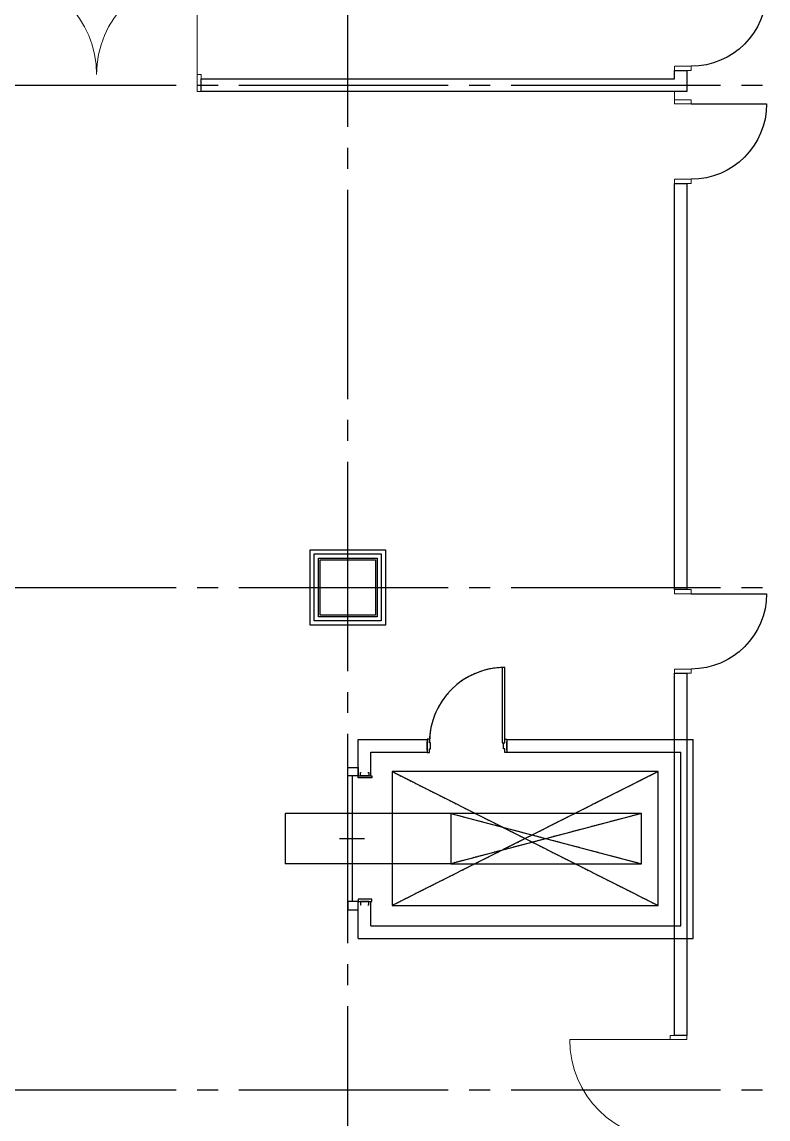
# Model space of a CAD drawing. Header units: millimetres. Extents: x -48783 to 30095, y 6477 to 24477.
# Drawn here: x 23011 to 23902, y 13315 to 14625 of the extents above; entities that cross this region are included whole.
import ezdxf

# ---------------------------------------------------------------- set-up
doc = ezdxf.new("R2010")
doc.units = ezdxf.units.MM
doc.header["$LTSCALE"] = 100
doc.linetypes.add('X-N-FAB-L20$0$COL-CEN-LIN', pattern=[3.25, 2.5, -0.25, 0.25, -0.25])
doc.linetypes.add('X-N-FAB-L20$0$HIDDENK1', pattern=[0.334, 0.167, -0.167])
for name, color, linetype in [('0-XREF', 7, 'Continuous'), ('X-N-FAB-L20$0$08', 8, 'Continuous'), ('X-N-FAB-L20$0$200K新增範圍', 8, 'Continuous'), ('X-N-FAB-L20$0$BLOCK', 8, 'Continuous'), ('X-N-FAB-L20$0$CCL', 8, 'X-N-FAB-L20$0$COL-CEN-LIN'), ('X-N-FAB-L20$0$COL', 8, 'Continuous'), ('X-N-FAB-L20$0$COL-S', 8, 'Continuous')]:
    doc.layers.add(name, color=color, linetype=linetype)

# ---------------------------------------------------------------- blocks, each defined once
blk = doc.blocks.new('X-N-FAB-L20$0$X-NFAB-UPS_L10$0$A$C65aec59f')
at = {"lineweight": 0}
for p, q in [((0, 1200), (-1200, 1200)), ((0, 1250), (20, 1250)), ((0, 1250), (0, 1200)), ((200, 1250), (0, 1250)), ((0, 1250), (20, 1250)), ((0, 1250), (20, 1250)), ((0, 1200), (200, 1200)), ((20, 1250), (180, 1250)), ((20, 1250), (180, 1250)), ((20, 1250), (180, 1250)), ((180, 1250), (200, 1250)), ((180, 1250), (200, 1250)), ((180, 1250), (200, 1250)), ((200, 1200), (200, 1250)), ((0, -1200), (-1200, -1200)), ((200, -1200), (0, -1200)), ((0, -1200), (0, -1250)), ((0, -1250), (20, -1250)), ((0, -1250), (200, -1250)), ((0, -1250), (20, -1250)), ((0, -1250), (20, -1250)), ((20, -1250), (180, -1250)), ((20, -1250), (180, -1250)), ((20, -1250), (180, -1250)), ((180, -1250), (200, -1250)), ((180, -1250), (200, -1250)), ((180, -1250), (200, -1250)), ((200, -1250), (200, -1200))]:
    blk.add_line(p, q, dxfattribs=at)
for centre, major_axis in [((0, 1200), (-849, 849)), ((0, -1200), (849, 849))]:
    blk.add_ellipse(centre, major_axis=major_axis, ratio=1, start_param=0.785398, end_param=2.356194, dxfattribs=at)
blk = doc.blocks.new('X-N-FAB-L20$0$X-NFAB-UPS_L10$0$A$C01469983')
at = {"lineweight": 0}
for p, q in [((-180, 0), (-200, 0)), ((-200, 0), (-200, -50)), ((0, 0), (-200, 0)), ((-180, 0), (-200, 0)), ((-180, 0), (-200, 0)), ((-20, 0), (-180, 0)), ((-20, 0), (-180, 0)), ((-20, 0), (-180, 0)), ((0, 0), (-20, 0)), ((0, 0), (-20, 0)), ((0, 0), (-20, 0)), ((0, -50), (0, 0)), ((-200, -50), (0, -50)), ((0, -950), (-200, -950)), ((-200, -950), (-200, -1000)), ((-180, -1000), (-200, -1000)), ((-200, -1000), (0, -1000)), ((-180, -1000), (-200, -1000)), ((-180, -1000), (-200, -1000)), ((-20, -1000), (-180, -1000)), ((-20, -1000), (-180, -1000)), ((-20, -1000), (-180, -1000)), ((0, -1000), (-20, -1000)), ((0, -1000), (-20, -1000)), ((0, -1000), (-20, -1000)), ((0, -1000), (0, -950))]:
    blk.add_line(p, q, dxfattribs=at)
blk.add_line((-200, -50), (-1100, -50))
at = {"lineweight": 0, "flags": 128}
blk.add_lwpolyline([(0, 0), (0, 100)], dxfattribs=at)
blk.add_arc((-200, -50), 900, 180, 270)
blk = doc.blocks.new('X-N-FAB-L20$0$A$C0e4649b7')
at = {"linetype": 'X-N-FAB-L20$0$HIDDENK1'}
for p, q in [((9275, 23208), (9275, 23641)), ((9275, 23641), (10099, 23641)), ((10099, 23516), (10099, 23616)), ((11049, 23641), (13275, 23641)), ((11049, 23516), (11049, 23616)), ((13275, 21266), (13275, 23641)), ((9425, 23208), (9425, 23491)), ((9425, 23491), (10099, 23491)), ((11049, 23491), (13125, 23491)), ((13125, 21416), (13125, 23491)), ((9200, 23208), (9200, 21708)), ((9275, 23208), (9425, 23208)), ((9680, 23258), (12857, 21658)), ((12857, 23258), (9680, 21658)), ((8401, 22758), (8401, 22158)), ((10381, 22758), (8401, 22758)), ((12657, 22758), (10381, 22158)), ((10381, 22758), (12657, 22158)), ((9050, 22458), (9350, 22458)), ((10381, 22158), (8401, 22158)), ((9275, 21266), (9275, 21708)), ((9275, 21708), (9425, 21708)), ((9425, 21416), (9425, 21708)), ((9425, 21416), (13125, 21416)), ((9275, 21266), (13275, 21266))]:
    blk.add_line(p, q, dxfattribs=at)
for points in [[(7400, 31533), (13050, 31533), (13050, 31633), (13200, 31633), (13200, 31383), (7400, 31383)], [(13050, 30283), (13200, 30283), (13200, 25433), (13050, 25433)], [(13050, 24433), (13200, 24433), (13200, 20108), (13050, 20108)]]:
    blk.add_lwpolyline(points, close=True)
for points in [[(11024, 24502), (10994, 24502), (10994, 23602), (11024, 23602)], [(9275, 23208), (9150, 23208), (9150, 23308), (9275, 23308)], [(12857, 23258), (9680, 23258), (9680, 21658), (12857, 21658)], [(12657, 22758), (10381, 22758), (10381, 22158), (12657, 22158)], [(9275, 21708), (9150, 21708), (9150, 21608), (9275, 21608)]]:
    blk.add_lwpolyline(points, close=True, dxfattribs=at)
for points in [[(10099, 23485), (10124, 23485), (10124, 23530), (10139, 23530), (10139, 23602), (10124, 23602), (10124, 23647), (10099, 23647), (10099, 23485)], [(11049, 23485), (11024, 23485), (11024, 23530), (11009, 23530), (11009, 23602), (11024, 23602), (11024, 23647), (11049, 23647), (11049, 23485)], [(9410, 23208), (9435, 23208), (9435, 23183), (9275, 23183), (9275, 23208), (9300, 23208)], [(9390, 23248), (9400, 23248), (9400, 23208), (9300, 23208), (9300, 23248), (9310, 23248)], [(9410, 21708), (9435, 21708), (9435, 21733), (9275, 21733), (9275, 21708), (9300, 21708)], [(9390, 21668), (9400, 21668), (9400, 21708), (9300, 21708), (9300, 21668), (9310, 21668)]]:
    blk.add_lwpolyline(points, dxfattribs=at)
blk.add_arc((11024, 23602), 900, 90, 180, dxfattribs=at)
for p, xscale, rotation in [((6150, 31583), -1.000000000000002, 90), ((13000, 18858), -1, 180)]:
    blk.add_blockref('X-N-FAB-L20$0$X-NFAB-UPS_L10$0$A$C65aec59f', p, dxfattribs=dict(xscale=xscale, rotation=rotation))
at = {"xscale": -1}
for p in [(13050, 32633), (13050, 31283), (13050, 25433)]:
    blk.add_blockref('X-N-FAB-L20$0$X-NFAB-UPS_L10$0$A$C01469983', p, dxfattribs=at)
blk = doc.blocks.new('X-N-FAB-L20$0$A$C3a14f8e9')
at = {"layer": 'X-N-FAB-L20$0$COL'}
blk.add_lwpolyline([(0, 80), (80, 80), (80, 0), (0, 0)], close=True, dxfattribs=at)
at = {"layer": 'X-N-FAB-L20$0$COL-S'}
for points in [[(5, 75), (75, 75), (75, 5), (5, 5)], [(7, 73), (73, 73), (73, 7), (7, 7)]]:
    blk.add_lwpolyline(points, close=True, dxfattribs=at)
blk = doc.blocks.new('X-N-FAB-L20$0$A$C20c95bda')
at = {"layer": 'X-N-FAB-L20$0$CCL'}
for p, q in [((24420, 0), (24420, 9160)), ((240, 3950), (28330, 3950)), ((240, 3350), (28330, 3350)), ((240, 2750), (28330, 2750))]:
    blk.add_line(p, q, dxfattribs=at)
at = {"layer": 'X-N-FAB-L20$0$COL'}
blk.add_blockref('X-N-FAB-L20$0$A$C3a14f8e9', (24380, 3310), dxfattribs=at)
blk = doc.blocks.new('X-N-FAB-L20$0$A$C1d07c4d4')
at = {"layer": 'X-N-FAB-L20$0$08'}
for p, q in [((24129.9, 3100), (24129.9, 3143.3)), ((24129.9, 3143.3), (24212.3, 3143.3)), ((24212.3, 3130.8), (24212.3, 3140.8)), ((24307.3, 3143.3), (24529.9, 3143.3)), ((24307.3, 3130.8), (24307.3, 3140.8)), ((24529.9, 2905.8), (24529.9, 3143.3)), ((24144.9, 3100), (24144.9, 3128.3)), ((24144.9, 3128.3), (24212.3, 3128.3)), ((24307.3, 3128.3), (24514.9, 3128.3)), ((24514.9, 2920.8), (24514.9, 3128.3)), ((24122.4, 3100), (24122.4, 2950)), ((24129.9, 3100), (24144.9, 3100)), ((24170.4, 3105), (24488.1, 2945)), ((24488.1, 3105), (24170.4, 2945)), ((24042.5, 3055), (24042.5, 2995)), ((24240.5, 3055), (24042.5, 3055)), ((24468.1, 3055), (24240.5, 2995)), ((24240.5, 3055), (24468.1, 2995)), ((24107.4, 3025), (24137.4, 3025)), ((24240.5, 2995), (24042.5, 2995)), ((24129.9, 2905.8), (24129.9, 2950)), ((24129.9, 2950), (24144.9, 2950)), ((24144.9, 2920.8), (24144.9, 2950)), ((24144.9, 2920.8), (24514.9, 2920.8)), ((24129.9, 2905.8), (24529.9, 2905.8))]:
    blk.add_line(p, q, dxfattribs=at)
for points in [[(24072.4, 3370), (24162.4, 3370), (24162.4, 3280), (24072.4, 3280)], [(24077.4, 3365), (24157.4, 3365), (24157.4, 3285), (24077.4, 3285)], [(24082.4, 3290), (24082.4, 3360), (24152.4, 3360), (24152.4, 3290)], [(24084.4, 3292), (24084.4, 3358), (24150.4, 3358), (24150.4, 3292)], [(24304.8, 3229.4), (24301.8, 3229.4), (24301.8, 3139.4), (24304.8, 3139.4)], [(24129.9, 3100), (24117.4, 3100), (24117.4, 3110), (24129.9, 3110)], [(24488.1, 3105), (24170.4, 3105), (24170.4, 2945), (24488.1, 2945)], [(24468.1, 3055), (24240.5, 3055), (24240.5, 2995), (24468.1, 2995)], [(24129.9, 2950), (24117.4, 2950), (24117.4, 2940), (24129.9, 2940)]]:
    blk.add_lwpolyline(points, close=True, dxfattribs=at)
for points in [[(24212.3, 3127.7), (24214.8, 3127.7), (24214.8, 3132.2), (24216.3, 3132.2), (24216.3, 3139.4), (24214.8, 3139.4), (24214.8, 3143.9), (24212.3, 3143.9), (24212.3, 3127.7)], [(24307.3, 3127.7), (24304.8, 3127.7), (24304.8, 3132.2), (24303.3, 3132.2), (24303.3, 3139.4), (24304.8, 3139.4), (24304.8, 3143.9), (24307.3, 3143.9), (24307.3, 3127.7)], [(24143.4, 3100), (24145.9, 3100), (24145.9, 3097.5), (24129.9, 3097.5), (24129.9, 3100), (24132.4, 3100)], [(24141.4, 3104), (24142.4, 3104), (24142.4, 3100), (24132.4, 3100), (24132.4, 3104), (24133.4, 3104)], [(24143.4, 2950), (24145.9, 2950), (24145.9, 2952.5), (24129.9, 2952.5), (24129.9, 2950), (24132.4, 2950)], [(24141.4, 2946), (24142.4, 2946), (24142.4, 2950), (24132.4, 2950), (24132.4, 2946), (24133.4, 2946)]]:
    blk.add_lwpolyline(points, dxfattribs=at)
blk.add_arc((24304.8, 3139.4), 90, 90, 180, dxfattribs=at)
blk = doc.blocks.new('X-N-FAB-L20')
blk.add_blockref('X-N-FAB-L20$0$A$C1d07c4d4', (-717.4, 10625))
at = {"layer": 'X-N-FAB-L20$0$200K新增範圍', "xscale": 0.1, "yscale": 0.1, "zscale": 0.1}
blk.add_blockref('X-N-FAB-L20$0$A$C0e4649b7', (22485, 11404.2), dxfattribs=at)
at = {"layer": 'X-N-FAB-L20$0$BLOCK'}
blk.add_blockref('X-N-FAB-L20$0$A$C20c95bda', (-1020, 10600), dxfattribs=at)

msp = doc.modelspace()

# ---------------------------------------------------------------- block references
at = {"layer": '0-XREF'}
msp.add_blockref('X-N-FAB-L20', (0, 0), dxfattribs=at)

doc.saveas('drawing.dxf')
